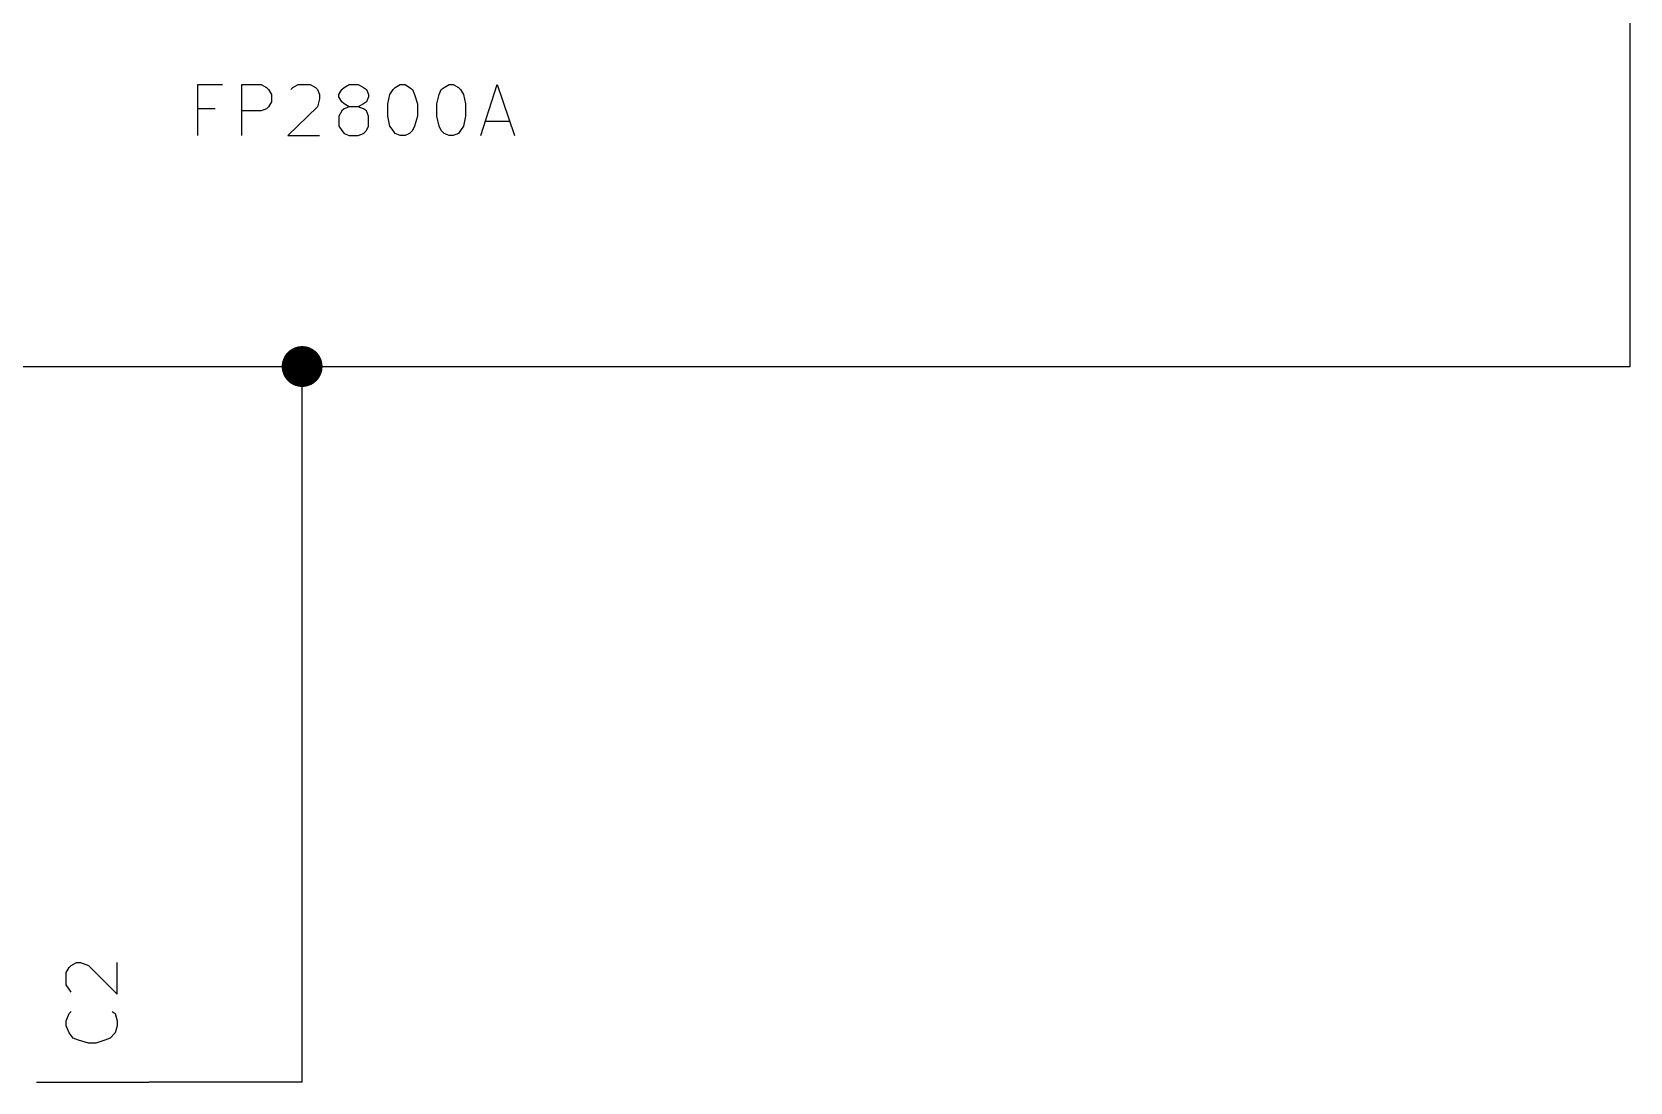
# Model space of a CAD drawing. Extents: x 10 to 287, y -200 to -10.
# Drawn here: x 56.78 to 96.52, y -119.38 to -93.29 of the extents above; entities that cross this region are included whole.
import ezdxf

# ---------------------------------------------------------------- set-up
doc = ezdxf.new("R2010")
doc.units = 0
doc.header["$MEASUREMENT"] = 0
for name, color, linetype in [('CYAN2', 4, 'CONTINUOUS'), ('GREEN2', 3, 'CONTINUOUS'), ('RED2', 1, 'CONTINUOUS')]:
    doc.layers.add(name, color=color, linetype=linetype)

msp = doc.modelspace()

# ---------------------------------------------------------------- linework, layer by layer
at = {"layer": 'CYAN2', "linetype": 'CONTINUOUS'}
for p, q in [((60.9092, -95.8596), (60.9092, -94.5896)), ((60.9092, -94.5896), (61.5188, -94.5896)), ((62.0014, -95.8596), (62.0014, -94.5896)), ((62.0014, -94.5896), (62.484, -94.5896)), ((62.484, -94.5896), (62.611, -94.6658)), ((62.611, -94.6658), (62.6618, -94.7166)), ((62.6618, -94.7166), (62.738, -94.8436)), ((62.738, -94.8436), (62.738, -95.0214)), ((63.2206, -94.7166), (63.2714, -94.6658)), ((63.2714, -94.6658), (63.3984, -94.5896)), ((63.3984, -94.5896), (63.7032, -94.5896)), ((63.7032, -94.5896), (63.8302, -94.6658)), ((63.8302, -94.6658), (63.881, -94.7166)), ((63.881, -94.7166), (63.9318, -94.8436)), ((63.9318, -94.9452), (63.881, -95.1484)), ((63.9318, -94.8436), (63.9318, -94.9452)), ((64.4144, -94.8436), (64.4906, -94.7166)), ((64.4144, -94.8944), (64.4144, -94.8436)), ((64.4906, -95.0214), (64.4144, -94.8944)), ((64.4906, -94.7166), (64.5414, -94.6658)), ((64.5414, -94.6658), (64.6684, -94.5896)), ((64.6684, -94.5896), (64.897, -94.5896)), ((64.897, -94.5896), (65.024, -94.6658)), ((65.024, -94.6658), (65.1002, -94.7166)), ((65.1002, -94.7166), (65.151, -94.8436)), ((65.151, -94.8944), (65.1002, -95.0214)), ((65.151, -94.8436), (65.151, -94.8944)), ((65.6336, -95.0722), (65.6844, -94.8436)), ((65.6844, -94.8436), (65.7606, -94.7166)), ((65.7606, -94.7166), (65.8114, -94.6658)), ((65.8114, -94.6658), (65.9384, -94.5896)), ((65.9384, -94.5896), (66.0654, -94.5896)), ((66.0654, -94.5896), (66.167, -94.6658)), ((66.167, -94.6658), (66.2432, -94.7166)), ((66.2432, -94.7166), (66.294, -94.8436)), ((66.294, -94.8436), (66.3702, -95.0722)), ((66.8528, -95.0722), (66.9036, -94.8436)), ((66.9036, -94.8436), (66.9544, -94.7166)), ((66.9544, -94.7166), (67.0306, -94.6658)), ((67.0306, -94.6658), (67.1576, -94.5896)), ((67.1576, -94.5896), (67.2592, -94.5896)), ((67.2592, -94.5896), (67.3862, -94.6658)), ((67.3862, -94.6658), (67.437, -94.7166)), ((67.437, -94.7166), (67.5132, -94.8436)), ((67.5132, -94.8436), (67.564, -95.0722)), ((67.945, -95.8596), (68.3514, -94.5896)), ((68.3514, -94.5896), (68.7832, -95.8596)), ((61.341, -95.1992), (60.9092, -95.1992)), ((62.484, -95.25), (62.0014, -95.25)), ((62.611, -95.1992), (62.484, -95.25)), ((62.6618, -95.1484), (62.611, -95.1992)), ((62.738, -95.0214), (62.6618, -95.1484)), ((63.881, -95.1484), (63.1444, -95.8596)), ((64.4906, -95.25), (64.4144, -95.377)), ((64.5414, -95.0722), (64.4906, -95.0214)), ((64.5414, -95.1992), (64.4906, -95.25)), ((64.6684, -95.1484), (64.5414, -95.0722)), ((64.6684, -95.1484), (64.5414, -95.1992)), ((64.897, -95.1484), (64.6684, -95.1484)), ((65.024, -95.0722), (64.897, -95.1484)), ((65.024, -95.1992), (64.897, -95.1484)), ((65.1002, -95.0214), (65.024, -95.0722)), ((65.1002, -95.25), (65.024, -95.1992)), ((65.151, -95.377), (65.1002, -95.25)), ((65.6336, -95.377), (65.6336, -95.0722)), ((66.3702, -95.0722), (66.3702, -95.377)), ((66.8528, -95.377), (66.8528, -95.0722)), ((67.564, -95.0722), (67.564, -95.377)), ((64.4144, -95.377), (64.4144, -95.631)), ((64.4144, -95.631), (64.4906, -95.7326)), ((64.4906, -95.7326), (64.5414, -95.8088)), ((65.024, -95.8088), (65.1002, -95.7326)), ((65.1002, -95.7326), (65.151, -95.631)), ((65.151, -95.631), (65.151, -95.377)), ((65.6844, -95.631), (65.6336, -95.377)), ((65.7606, -95.7326), (65.6844, -95.631)), ((65.8114, -95.8088), (65.7606, -95.7326)), ((66.2432, -95.7326), (66.167, -95.8088)), ((66.294, -95.631), (66.2432, -95.7326)), ((66.3702, -95.377), (66.294, -95.631)), ((66.9036, -95.631), (66.8528, -95.377)), ((66.9544, -95.7326), (66.9036, -95.631)), ((67.0306, -95.8088), (66.9544, -95.7326)), ((67.437, -95.7326), (67.3862, -95.8088)), ((67.5132, -95.631), (67.437, -95.7326)), ((67.564, -95.377), (67.5132, -95.631)), ((68.0466, -95.504), (68.6562, -95.504)), ((63.1444, -95.8596), (63.9318, -95.8596)), ((64.5414, -95.8088), (64.6684, -95.8596)), ((64.6684, -95.8596), (64.897, -95.8596)), ((64.897, -95.8596), (65.024, -95.8088)), ((65.9384, -95.8596), (65.8114, -95.8088)), ((66.0654, -95.8596), (65.9384, -95.8596)), ((66.167, -95.8088), (66.0654, -95.8596)), ((67.1576, -95.8596), (67.0306, -95.8088)), ((67.2592, -95.8596), (67.1576, -95.8596)), ((67.3862, -95.8088), (67.2592, -95.8596)), ((57.7596, -116.484), (57.8866, -116.408)), ((57.8866, -116.408), (57.9882, -116.408)), ((57.9882, -116.408), (58.1914, -116.484)), ((58.9026, -117.196), (58.9026, -116.408)), ((57.6326, -116.662), (57.7088, -116.535)), ((57.6326, -116.967), (57.6326, -116.662)), ((57.7088, -116.535), (57.7596, -116.484)), ((58.1914, -116.484), (58.9026, -117.196)), ((57.7088, -117.069), (57.6326, -116.967)), ((57.7596, -117.145), (57.7088, -117.069)), ((57.6326, -117.856), (57.7088, -117.678)), ((57.6326, -117.983), (57.6326, -117.856)), ((57.7088, -118.161), (57.6326, -117.983)), ((57.7088, -117.678), (57.7596, -117.627)), ((58.7756, -117.627), (58.8518, -117.678)), ((58.8518, -117.678), (58.9026, -117.856)), ((58.9026, -117.983), (58.8518, -118.161)), ((58.9026, -117.856), (58.9026, -117.983)), ((57.8104, -118.288), (57.7088, -118.161)), ((57.9374, -118.339), (57.8104, -118.288)), ((58.1914, -118.415), (57.9374, -118.339)), ((58.3692, -118.415), (58.1914, -118.415)), ((58.5978, -118.339), (58.3692, -118.415)), ((58.7248, -118.288), (58.5978, -118.339)), ((58.8518, -118.161), (58.7248, -118.288))]:
    msp.add_line(p, q, dxfattribs=at)
at = {"layer": 'GREEN2', "linetype": 'CONTINUOUS'}
for p, q in [((96.52, -101.6), (96.52, -83.82)), ((57.15, -101.6), (63.5, -101.6)), ((63.5, -119.38), (63.5, -101.6)), ((63.5, -101.6), (96.52, -101.6)), ((63.5, -119.38), (59.69, -119.38))]:
    msp.add_line(p, q, dxfattribs=at)
at = {"layer": 'GREEN2', "const_width": 0.508}
msp.add_lwpolyline([(63.246, -101.6, 1), (63.754, -101.6, 1)], format="xyb", close=True, dxfattribs=at)
at = {"layer": 'RED2', "linetype": 'CONTINUOUS'}
for p, q in [((55.88, -101.6), (57.15, -101.6)), ((56.896, -119.38), (59.69, -119.38))]:
    msp.add_line(p, q, dxfattribs=at)

doc.saveas('drawing.dxf')
